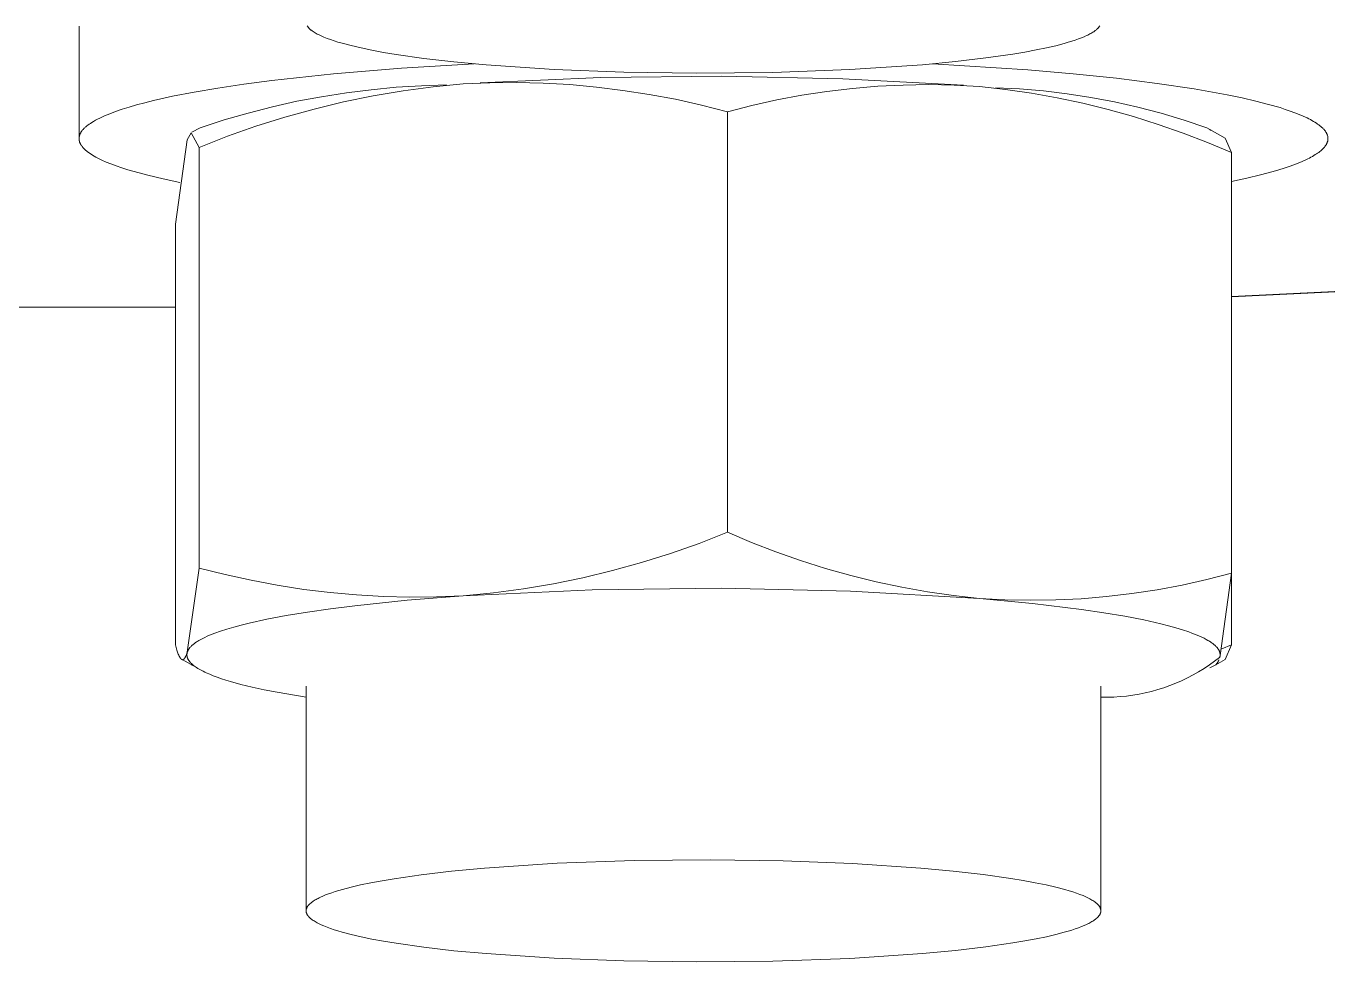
# Model space of a CAD drawing. Header units: millimetres. Extents: x -253 to 4295, y -442 to 2895.
# Drawn here: x 1567.67 to 1581.43, y 2431 to 2440.89 of the extents above; entities that cross this region are included whole.
import ezdxf

# ---------------------------------------------------------------- set-up
doc = ezdxf.new("R2010")
doc.units = ezdxf.units.MM
doc.layers.add('ZANO_R', color=7, linetype='Continuous', lineweight=0)

msp = doc.modelspace()

# ---------------------------------------------------------------- linework, layer by layer
at = {"layer": 'ZANO_R'}
for p, q in [((1568.233, 2439.718), (1568.233, 2440.892)), ((1570.647, 2440.89), (1570.645, 2440.893)), ((1570.65, 2440.886), (1570.647, 2440.89)), ((1570.652, 2440.883), (1570.65, 2440.886)), ((1570.654, 2440.88), (1570.652, 2440.883)), ((1570.657, 2440.876), (1570.654, 2440.88)), ((1570.66, 2440.873), (1570.657, 2440.876)), ((1570.663, 2440.87), (1570.66, 2440.873)), ((1570.666, 2440.867), (1570.663, 2440.87)), ((1570.669, 2440.863), (1570.666, 2440.867)), ((1570.673, 2440.86), (1570.669, 2440.863)), ((1570.676, 2440.857), (1570.673, 2440.86)), ((1570.68, 2440.853), (1570.676, 2440.857)), ((1570.684, 2440.85), (1570.68, 2440.853)), ((1570.688, 2440.847), (1570.684, 2440.85)), ((1570.693, 2440.844), (1570.688, 2440.847)), ((1570.697, 2440.84), (1570.693, 2440.844)), ((1570.707, 2440.834), (1570.697, 2440.84)), ((1570.717, 2440.827), (1570.707, 2440.834)), ((1570.727, 2440.82), (1570.717, 2440.827)), ((1570.739, 2440.814), (1570.727, 2440.82)), ((1570.751, 2440.807), (1570.739, 2440.814)), ((1570.764, 2440.801), (1570.751, 2440.807)), ((1570.777, 2440.794), (1570.764, 2440.801)), ((1570.791, 2440.787), (1570.777, 2440.794)), ((1578.894, 2440.797), (1578.882, 2440.791)), ((1578.906, 2440.803), (1578.894, 2440.797)), ((1578.917, 2440.808), (1578.906, 2440.803)), ((1578.928, 2440.814), (1578.917, 2440.808)), ((1578.938, 2440.82), (1578.928, 2440.814)), ((1578.948, 2440.826), (1578.938, 2440.82)), ((1578.957, 2440.832), (1578.948, 2440.826)), ((1578.965, 2440.838), (1578.957, 2440.832)), ((1578.973, 2440.844), (1578.965, 2440.838)), ((1578.981, 2440.85), (1578.973, 2440.844)), ((1578.985, 2440.853), (1578.981, 2440.85)), ((1578.988, 2440.856), (1578.985, 2440.853)), ((1578.992, 2440.859), (1578.988, 2440.856)), ((1578.995, 2440.862), (1578.992, 2440.859)), ((1578.998, 2440.865), (1578.995, 2440.862)), ((1579.001, 2440.868), (1578.998, 2440.865)), ((1579.004, 2440.871), (1579.001, 2440.868)), ((1579.007, 2440.874), (1579.004, 2440.871)), ((1579.009, 2440.877), (1579.007, 2440.874)), ((1579.012, 2440.88), (1579.009, 2440.877)), ((1579.014, 2440.883), (1579.012, 2440.88)), ((1579.016, 2440.886), (1579.014, 2440.883)), ((1579.018, 2440.89), (1579.016, 2440.886)), ((1579.02, 2440.893), (1579.018, 2440.89)), ((1570.821, 2440.774), (1570.791, 2440.787)), ((1570.854, 2440.761), (1570.821, 2440.774)), ((1570.89, 2440.748), (1570.854, 2440.761)), ((1570.928, 2440.735), (1570.89, 2440.748)), ((1570.969, 2440.722), (1570.928, 2440.735)), ((1571.013, 2440.71), (1570.969, 2440.722)), ((1571.108, 2440.685), (1571.013, 2440.71)), ((1571.213, 2440.66), (1571.108, 2440.685)), ((1571.328, 2440.636), (1571.213, 2440.66)), ((1578.458, 2440.661), (1578.349, 2440.639)), ((1578.557, 2440.684), (1578.458, 2440.661)), ((1578.646, 2440.708), (1578.557, 2440.684)), ((1578.687, 2440.72), (1578.646, 2440.708)), ((1578.726, 2440.731), (1578.687, 2440.72)), ((1578.762, 2440.743), (1578.726, 2440.731)), ((1578.795, 2440.755), (1578.762, 2440.743)), ((1578.827, 2440.767), (1578.795, 2440.755)), ((1578.855, 2440.779), (1578.827, 2440.767)), ((1578.882, 2440.791), (1578.855, 2440.779)), ((1571.452, 2440.613), (1571.328, 2440.636)), ((1571.586, 2440.591), (1571.452, 2440.613)), ((1571.877, 2440.55), (1571.586, 2440.591)), ((1572.195, 2440.514), (1571.877, 2440.55)), ((1577.816, 2440.554), (1577.497, 2440.516)), ((1578.101, 2440.595), (1577.816, 2440.554)), ((1578.23, 2440.616), (1578.101, 2440.595)), ((1578.349, 2440.639), (1578.23, 2440.616)), ((1570.269, 2440.316), (1570.921, 2440.387)), ((1570.921, 2440.387), (1571.64, 2440.446)), ((1571.64, 2440.446), (1572.409, 2440.493)), ((1572.536, 2440.482), (1572.195, 2440.514)), ((1573.256, 2440.433), (1572.536, 2440.482)), ((1573.991, 2440.405), (1573.256, 2440.433)), ((1574.754, 2440.394), (1573.991, 2440.405)), ((1575.565, 2440.402), (1574.754, 2440.394)), ((1576.38, 2440.432), (1575.565, 2440.402)), ((1577.147, 2440.483), (1576.38, 2440.432)), ((1577.497, 2440.516), (1577.147, 2440.483)), ((1577.257, 2440.493), (1578.26, 2440.428)), ((1578.26, 2440.428), (1578.741, 2440.387)), ((1578.741, 2440.387), (1579.198, 2440.34)), ((1569.699, 2440.236), (1569.973, 2440.277)), ((1569.973, 2440.277), (1570.269, 2440.316)), ((1571.586, 2440.244), (1571.322, 2440.219)), ((1571.851, 2440.261), (1571.586, 2440.244)), ((1571.658, 2440.207), (1571.975, 2440.249)), ((1572.116, 2440.269), (1571.851, 2440.261)), ((1571.975, 2440.249), (1572.294, 2440.281)), ((1572.294, 2440.281), (1572.575, 2440.292)), ((1573.748, 2440.348), (1572.471, 2440.293)), ((1572.575, 2440.292), (1572.857, 2440.295)), ((1572.857, 2440.295), (1573.139, 2440.288)), ((1573.139, 2440.288), (1573.42, 2440.272)), ((1573.42, 2440.272), (1573.701, 2440.247)), ((1573.701, 2440.247), (1573.981, 2440.212)), ((1575.027, 2440.361), (1573.748, 2440.348)), ((1576.304, 2440.334), (1575.027, 2440.361)), ((1577.581, 2440.266), (1576.304, 2440.334)), ((1576.406, 2440.233), (1576.674, 2440.255)), ((1576.674, 2440.255), (1576.943, 2440.268)), ((1576.943, 2440.268), (1577.212, 2440.272)), ((1577.212, 2440.272), (1577.481, 2440.267)), ((1577.481, 2440.267), (1577.749, 2440.253)), ((1577.749, 2440.253), (1578.024, 2440.222)), ((1579.198, 2440.34), (1579.626, 2440.286)), ((1579.626, 2440.286), (1580.017, 2440.228)), ((1569.019, 2440.104), (1569.222, 2440.15)), ((1569.222, 2440.15), (1569.448, 2440.194)), ((1569.448, 2440.194), (1569.699, 2440.236)), ((1570.796, 2440.145), (1570.536, 2440.096)), ((1571.058, 2440.186), (1570.796, 2440.145)), ((1571.028, 2440.089), (1571.342, 2440.153)), ((1571.322, 2440.219), (1571.058, 2440.186)), ((1571.342, 2440.153), (1571.658, 2440.207)), ((1573.981, 2440.212), (1574.259, 2440.169)), ((1574.259, 2440.169), (1574.536, 2440.117)), ((1574.536, 2440.117), (1574.812, 2440.056)), ((1575.345, 2440.053), (1575.608, 2440.112)), ((1575.608, 2440.112), (1575.872, 2440.161)), ((1575.872, 2440.161), (1576.138, 2440.201)), ((1576.138, 2440.201), (1576.406, 2440.233)), ((1578.172, 2440.227), (1577.919, 2440.239)), ((1578.024, 2440.222), (1578.298, 2440.182)), ((1578.425, 2440.206), (1578.172, 2440.227)), ((1578.298, 2440.182), (1578.571, 2440.133)), ((1578.677, 2440.176), (1578.425, 2440.206)), ((1578.571, 2440.133), (1578.841, 2440.076)), ((1578.928, 2440.138), (1578.677, 2440.176)), ((1579.177, 2440.091), (1578.928, 2440.138)), ((1580.017, 2440.228), (1580.368, 2440.165)), ((1580.368, 2440.165), (1580.526, 2440.132)), ((1580.526, 2440.132), (1580.672, 2440.098)), ((1568.557, 2439.965), (1568.619, 2439.989)), ((1568.619, 2439.989), (1568.687, 2440.012)), ((1568.687, 2440.012), (1568.761, 2440.035)), ((1568.761, 2440.035), (1568.841, 2440.058)), ((1568.841, 2440.058), (1568.927, 2440.081)), ((1568.927, 2440.081), (1569.019, 2440.104)), ((1570.02, 2439.972), (1569.765, 2439.899)), ((1570.277, 2440.038), (1570.02, 2439.972)), ((1570.536, 2440.096), (1570.277, 2440.038)), ((1570.409, 2439.928), (1570.717, 2440.014)), ((1570.717, 2440.014), (1571.028, 2440.089)), ((1574.812, 2440.056), (1575.085, 2439.986)), ((1575.085, 2439.986), (1575.345, 2440.053)), ((1575.085, 2439.986), (1575.085, 2435.539)), ((1578.841, 2440.076), (1579.11, 2440.01)), ((1579.11, 2440.01), (1579.376, 2439.935)), ((1579.424, 2440.035), (1579.177, 2440.091)), ((1579.67, 2439.971), (1579.424, 2440.035)), ((1579.913, 2439.898), (1579.67, 2439.971)), ((1580.672, 2440.098), (1580.806, 2440.064)), ((1580.806, 2440.064), (1580.927, 2440.029)), ((1580.927, 2440.029), (1580.982, 2440.011)), ((1580.982, 2440.011), (1581.035, 2439.993)), ((1581.035, 2439.993), (1581.084, 2439.975)), ((1581.084, 2439.975), (1581.13, 2439.957)), ((1568.303, 2439.826), (1568.309, 2439.831)), ((1568.309, 2439.831), (1568.315, 2439.835)), ((1568.315, 2439.835), (1568.327, 2439.845)), ((1568.327, 2439.845), (1568.339, 2439.854)), ((1568.339, 2439.854), (1568.353, 2439.863)), ((1568.353, 2439.863), (1568.367, 2439.872)), ((1568.367, 2439.872), (1568.386, 2439.884)), ((1568.386, 2439.884), (1568.406, 2439.896)), ((1568.406, 2439.896), (1568.428, 2439.907)), ((1568.428, 2439.907), (1568.451, 2439.919)), ((1568.451, 2439.919), (1568.475, 2439.93)), ((1568.475, 2439.93), (1568.501, 2439.942)), ((1568.501, 2439.942), (1568.529, 2439.954)), ((1568.529, 2439.954), (1568.557, 2439.965)), ((1569.765, 2439.899), (1569.513, 2439.817)), ((1569.801, 2439.726), (1570.103, 2439.832)), ((1570.103, 2439.832), (1570.409, 2439.928)), ((1579.376, 2439.935), (1579.64, 2439.852)), ((1579.64, 2439.852), (1579.901, 2439.76)), ((1580.153, 2439.817), (1579.913, 2439.898)), ((1581.13, 2439.957), (1581.172, 2439.939)), ((1581.172, 2439.939), (1581.212, 2439.92)), ((1581.212, 2439.92), (1581.23, 2439.911)), ((1581.23, 2439.911), (1581.248, 2439.902)), ((1581.248, 2439.902), (1581.264, 2439.893)), ((1581.264, 2439.893), (1581.28, 2439.884)), ((1581.28, 2439.884), (1581.295, 2439.875)), ((1581.295, 2439.875), (1581.31, 2439.865)), ((1581.31, 2439.865), (1581.323, 2439.856)), ((1581.323, 2439.856), (1581.336, 2439.847)), ((1581.336, 2439.847), (1581.348, 2439.838)), ((1581.348, 2439.838), (1581.354, 2439.833)), ((1581.354, 2439.833), (1581.359, 2439.829)), ((1568.233, 2439.712), (1568.234, 2439.714)), ((1568.233, 2439.709), (1568.233, 2439.712)), ((1568.233, 2439.707), (1568.233, 2439.709)), ((1568.233, 2439.704), (1568.233, 2439.707)), ((1568.233, 2439.702), (1568.233, 2439.704)), ((1568.233, 2439.699), (1568.233, 2439.702)), ((1568.233, 2439.697), (1568.233, 2439.699)), ((1568.233, 2439.694), (1568.233, 2439.697)), ((1568.233, 2439.692), (1568.233, 2439.694)), ((1568.234, 2439.719), (1568.235, 2439.722)), ((1568.234, 2439.717), (1568.234, 2439.719)), ((1568.234, 2439.714), (1568.234, 2439.717)), ((1568.235, 2439.724), (1568.236, 2439.727)), ((1568.235, 2439.722), (1568.235, 2439.724)), ((1568.236, 2439.729), (1568.237, 2439.732)), ((1568.236, 2439.727), (1568.236, 2439.729)), ((1568.237, 2439.732), (1568.238, 2439.734)), ((1568.238, 2439.737), (1568.239, 2439.739)), ((1568.238, 2439.734), (1568.238, 2439.737)), ((1568.239, 2439.739), (1568.24, 2439.742)), ((1568.24, 2439.742), (1568.241, 2439.744)), ((1568.241, 2439.744), (1568.242, 2439.747)), ((1568.242, 2439.747), (1568.243, 2439.749)), ((1568.243, 2439.749), (1568.244, 2439.752)), ((1568.244, 2439.752), (1568.245, 2439.754)), ((1568.245, 2439.754), (1568.246, 2439.756)), ((1568.246, 2439.756), (1568.248, 2439.759)), ((1568.248, 2439.759), (1568.25, 2439.764)), ((1568.25, 2439.764), (1568.253, 2439.769)), ((1568.253, 2439.769), (1568.256, 2439.773)), ((1568.256, 2439.773), (1568.259, 2439.778)), ((1568.259, 2439.778), (1568.263, 2439.783)), ((1568.263, 2439.783), (1568.267, 2439.788)), ((1568.267, 2439.788), (1568.271, 2439.793)), ((1568.271, 2439.793), (1568.275, 2439.798)), ((1568.275, 2439.798), (1568.279, 2439.802)), ((1568.279, 2439.802), (1568.283, 2439.807)), ((1568.283, 2439.807), (1568.288, 2439.812)), ((1568.288, 2439.812), (1568.293, 2439.817)), ((1568.293, 2439.817), (1568.298, 2439.821)), ((1568.298, 2439.821), (1568.303, 2439.826)), ((1569.377, 2439.687), (1569.417, 2439.763)), ((1569.418, 2439.764), (1569.503, 2439.609)), ((1569.425, 2439.768), (1569.513, 2439.817)), ((1569.503, 2439.609), (1569.801, 2439.726)), ((1579.901, 2439.76), (1580.16, 2439.661)), ((1580.153, 2439.817), (1580.348, 2439.708)), ((1580.2, 2439.788), (1580.185, 2439.798)), ((1580.414, 2439.553), (1580.348, 2439.708)), ((1581.359, 2439.829), (1581.364, 2439.824)), ((1581.364, 2439.824), (1581.369, 2439.82)), ((1581.369, 2439.82), (1581.374, 2439.815)), ((1581.374, 2439.815), (1581.379, 2439.811)), ((1581.379, 2439.811), (1581.383, 2439.806)), ((1581.383, 2439.806), (1581.388, 2439.801)), ((1581.388, 2439.801), (1581.392, 2439.797)), ((1581.392, 2439.797), (1581.395, 2439.792)), ((1581.395, 2439.792), (1581.399, 2439.788)), ((1581.399, 2439.788), (1581.403, 2439.783)), ((1581.403, 2439.783), (1581.406, 2439.779)), ((1581.406, 2439.779), (1581.409, 2439.774)), ((1581.409, 2439.774), (1581.412, 2439.77)), ((1581.412, 2439.77), (1581.415, 2439.765)), ((1581.415, 2439.765), (1581.417, 2439.761)), ((1581.417, 2439.761), (1581.419, 2439.756)), ((1581.419, 2439.756), (1581.422, 2439.752)), ((1581.422, 2439.752), (1581.424, 2439.747)), ((1581.424, 2439.747), (1581.425, 2439.743)), ((1581.425, 2439.743), (1581.427, 2439.738)), ((1581.427, 2439.738), (1581.428, 2439.734)), ((1581.428, 2439.734), (1581.43, 2439.729)), ((1581.43, 2439.729), (1581.431, 2439.725)), ((1581.431, 2439.725), (1581.431, 2439.72)), ((1581.431, 2439.72), (1581.432, 2439.716)), ((1581.432, 2439.716), (1581.432, 2439.711)), ((1581.432, 2439.711), (1581.433, 2439.707)), ((1581.433, 2439.693), (1581.432, 2439.689)), ((1581.433, 2439.707), (1581.433, 2439.702)), ((1581.433, 2439.702), (1581.433, 2439.698)), ((1581.433, 2439.698), (1581.433, 2439.693)), ((1568.234, 2439.689), (1568.233, 2439.692)), ((1568.234, 2439.687), (1568.234, 2439.689)), ((1568.234, 2439.684), (1568.234, 2439.687)), ((1568.235, 2439.682), (1568.234, 2439.684)), ((1568.235, 2439.679), (1568.235, 2439.682)), ((1568.236, 2439.677), (1568.235, 2439.679)), ((1568.236, 2439.674), (1568.236, 2439.677)), ((1568.237, 2439.672), (1568.236, 2439.674)), ((1568.238, 2439.669), (1568.237, 2439.672)), ((1568.239, 2439.667), (1568.238, 2439.669)), ((1568.239, 2439.664), (1568.239, 2439.667)), ((1568.24, 2439.662), (1568.239, 2439.664)), ((1568.241, 2439.659), (1568.24, 2439.662)), ((1568.242, 2439.657), (1568.241, 2439.659)), ((1568.243, 2439.654), (1568.242, 2439.657)), ((1568.244, 2439.652), (1568.243, 2439.654)), ((1568.246, 2439.649), (1568.244, 2439.652)), ((1568.247, 2439.646), (1568.246, 2439.649)), ((1568.248, 2439.644), (1568.247, 2439.646)), ((1568.25, 2439.641), (1568.248, 2439.644)), ((1568.251, 2439.639), (1568.25, 2439.641)), ((1568.254, 2439.634), (1568.251, 2439.639)), ((1568.257, 2439.629), (1568.254, 2439.634)), ((1568.261, 2439.624), (1568.257, 2439.629)), ((1568.265, 2439.618), (1568.261, 2439.624)), ((1568.269, 2439.613), (1568.265, 2439.618)), ((1568.273, 2439.608), (1568.269, 2439.613)), ((1568.278, 2439.603), (1568.273, 2439.608)), ((1568.283, 2439.598), (1568.278, 2439.603)), ((1568.288, 2439.593), (1568.283, 2439.598)), ((1568.293, 2439.588), (1568.288, 2439.593)), ((1568.298, 2439.583), (1568.293, 2439.588)), ((1568.304, 2439.577), (1568.298, 2439.583)), ((1568.31, 2439.572), (1568.304, 2439.577)), ((1568.317, 2439.567), (1568.31, 2439.572)), ((1568.323, 2439.562), (1568.317, 2439.567)), ((1568.33, 2439.557), (1568.323, 2439.562)), ((1568.344, 2439.547), (1568.33, 2439.557)), ((1569.251, 2438.797), (1569.377, 2439.687)), ((1569.503, 2435.161), (1569.503, 2439.609)), ((1580.16, 2439.661), (1580.414, 2439.553)), ((1581.335, 2439.556), (1581.324, 2439.548)), ((1581.346, 2439.564), (1581.335, 2439.556)), ((1581.356, 2439.573), (1581.346, 2439.564)), ((1581.366, 2439.581), (1581.356, 2439.573)), ((1581.37, 2439.585), (1581.366, 2439.581)), ((1581.375, 2439.59), (1581.37, 2439.585)), ((1581.379, 2439.594), (1581.375, 2439.59)), ((1581.383, 2439.598), (1581.379, 2439.594)), ((1581.387, 2439.602), (1581.383, 2439.598)), ((1581.391, 2439.606), (1581.387, 2439.602)), ((1581.395, 2439.611), (1581.391, 2439.606)), ((1581.398, 2439.615), (1581.395, 2439.611)), ((1581.402, 2439.619), (1581.398, 2439.615)), ((1581.405, 2439.624), (1581.402, 2439.619)), ((1581.408, 2439.628), (1581.405, 2439.624)), ((1581.411, 2439.632), (1581.408, 2439.628)), ((1581.413, 2439.636), (1581.411, 2439.632)), ((1581.416, 2439.641), (1581.413, 2439.636)), ((1581.418, 2439.645), (1581.416, 2439.641)), ((1581.42, 2439.65), (1581.418, 2439.645)), ((1581.422, 2439.654), (1581.42, 2439.65)), ((1581.424, 2439.658), (1581.422, 2439.654)), ((1581.426, 2439.663), (1581.424, 2439.658)), ((1581.427, 2439.667), (1581.426, 2439.663)), ((1581.429, 2439.671), (1581.427, 2439.667)), ((1581.43, 2439.676), (1581.429, 2439.671)), ((1581.431, 2439.68), (1581.43, 2439.676)), ((1581.432, 2439.689), (1581.431, 2439.685)), ((1581.431, 2439.685), (1581.431, 2439.68)), ((1568.36, 2439.536), (1568.344, 2439.547)), ((1568.376, 2439.526), (1568.36, 2439.536)), ((1568.394, 2439.516), (1568.376, 2439.526)), ((1568.412, 2439.505), (1568.394, 2439.516)), ((1568.432, 2439.495), (1568.412, 2439.505)), ((1568.452, 2439.485), (1568.432, 2439.495)), ((1568.474, 2439.475), (1568.452, 2439.485)), ((1568.52, 2439.454), (1568.474, 2439.475)), ((1568.57, 2439.434), (1568.52, 2439.454)), ((1568.625, 2439.413), (1568.57, 2439.434)), ((1580.414, 2435.105), (1580.414, 2439.553)), ((1581.072, 2439.425), (1581.022, 2439.407)), ((1581.118, 2439.443), (1581.072, 2439.425)), ((1581.161, 2439.46), (1581.118, 2439.443)), ((1581.2, 2439.478), (1581.161, 2439.46)), ((1581.219, 2439.487), (1581.2, 2439.478)), ((1581.236, 2439.496), (1581.219, 2439.487)), ((1581.253, 2439.505), (1581.236, 2439.496)), ((1581.269, 2439.514), (1581.253, 2439.505)), ((1581.284, 2439.523), (1581.269, 2439.514)), ((1581.299, 2439.532), (1581.284, 2439.523)), ((1581.312, 2439.54), (1581.299, 2439.532)), ((1581.324, 2439.548), (1581.312, 2439.54)), ((1568.684, 2439.393), (1568.625, 2439.413)), ((1568.747, 2439.373), (1568.684, 2439.393)), ((1568.814, 2439.353), (1568.747, 2439.373)), ((1568.96, 2439.314), (1568.814, 2439.353)), ((1569.122, 2439.276), (1568.96, 2439.314)), ((1580.575, 2439.283), (1580.414, 2439.248)), ((1580.72, 2439.318), (1580.575, 2439.283)), ((1580.852, 2439.353), (1580.72, 2439.318)), ((1580.912, 2439.371), (1580.852, 2439.353)), ((1580.969, 2439.389), (1580.912, 2439.371)), ((1581.022, 2439.407), (1580.969, 2439.389)), ((1569.299, 2439.239), (1569.122, 2439.276)), ((1569.251, 2434.35), (1569.251, 2438.797)), ((1582.551, 2438.132), (1580.414, 2438.03)), ((1581.575, 2438.087), (1580.414, 2438.033)), ((1569.251, 2437.921), (1554.833, 2437.921)), ((1569.251, 2437.918), (1554.917, 2437.918)), ((1575.085, 2435.539), (1574.786, 2435.422)), ((1575.085, 2435.539), (1575.339, 2435.431)), ((1575.339, 2435.431), (1575.597, 2435.331)), ((1574.484, 2435.316), (1574.179, 2435.22)), ((1574.786, 2435.422), (1574.484, 2435.316)), ((1575.597, 2435.331), (1575.859, 2435.24)), ((1569.503, 2435.161), (1569.377, 2434.272)), ((1569.776, 2435.092), (1569.503, 2435.161)), ((1574.179, 2435.22), (1573.87, 2435.134)), ((1575.859, 2435.24), (1576.123, 2435.157)), ((1576.123, 2435.157), (1576.389, 2435.082)), ((1570.051, 2435.031), (1569.776, 2435.092)), ((1570.328, 2434.979), (1570.051, 2435.031)), ((1573.559, 2435.059), (1573.246, 2434.995)), ((1573.87, 2435.134), (1573.559, 2435.059)), ((1576.389, 2435.082), (1576.658, 2435.016)), ((1576.658, 2435.016), (1576.928, 2434.959)), ((1579.891, 2434.98), (1580.154, 2435.038)), ((1580.154, 2435.038), (1580.414, 2435.105)), ((1580.295, 2434.237), (1580.414, 2435.105)), ((1580.414, 2434.349), (1580.414, 2435.105)), ((1570.607, 2434.935), (1570.328, 2434.979)), ((1570.887, 2434.901), (1570.607, 2434.935)), ((1571.167, 2434.876), (1570.887, 2434.901)), ((1573.657, 2434.93), (1572.294, 2434.867)), ((1572.612, 2434.898), (1572.294, 2434.867)), ((1572.93, 2434.941), (1572.612, 2434.898)), ((1573.246, 2434.995), (1572.93, 2434.941)), ((1575.022, 2434.947), (1573.657, 2434.93)), ((1576.387, 2434.916), (1575.022, 2434.947)), ((1577.749, 2434.839), (1576.387, 2434.916)), ((1576.928, 2434.959), (1577.201, 2434.91)), ((1577.201, 2434.91), (1577.475, 2434.87)), ((1579.093, 2434.859), (1579.36, 2434.89)), ((1579.36, 2434.89), (1579.627, 2434.931)), ((1579.627, 2434.931), (1579.891, 2434.98)), ((1571.148, 2434.763), (1570.89, 2434.731)), ((1571.702, 2434.82), (1571.148, 2434.763)), ((1571.449, 2434.86), (1571.167, 2434.876)), ((1571.73, 2434.853), (1571.449, 2434.86)), ((1572.294, 2434.867), (1571.702, 2434.82)), ((1572.012, 2434.855), (1571.73, 2434.853)), ((1572.294, 2434.867), (1572.012, 2434.855)), ((1577.475, 2434.87), (1577.749, 2434.839)), ((1577.749, 2434.839), (1578.018, 2434.825)), ((1578.31, 2434.786), (1577.749, 2434.839)), ((1578.018, 2434.825), (1578.287, 2434.82)), ((1578.287, 2434.82), (1578.556, 2434.824)), ((1578.828, 2434.723), (1578.31, 2434.786)), ((1578.556, 2434.824), (1578.825, 2434.837)), ((1578.825, 2434.837), (1579.093, 2434.859)), ((1570.217, 2434.62), (1570.032, 2434.579)), ((1570.423, 2434.659), (1570.217, 2434.62)), ((1570.647, 2434.696), (1570.423, 2434.659)), ((1570.89, 2434.731), (1570.647, 2434.696)), ((1579.065, 2434.688), (1578.828, 2434.723)), ((1579.285, 2434.651), (1579.065, 2434.688)), ((1579.486, 2434.612), (1579.285, 2434.651)), ((1579.667, 2434.571), (1579.486, 2434.612)), ((1569.668, 2434.472), (1569.639, 2434.461)), ((1569.729, 2434.494), (1569.668, 2434.472)), ((1569.796, 2434.516), (1569.729, 2434.494)), ((1569.869, 2434.537), (1569.796, 2434.516)), ((1569.948, 2434.558), (1569.869, 2434.537)), ((1570.032, 2434.579), (1569.948, 2434.558)), ((1579.749, 2434.55), (1579.667, 2434.571)), ((1579.826, 2434.529), (1579.749, 2434.55)), ((1579.897, 2434.507), (1579.826, 2434.529)), ((1579.962, 2434.485), (1579.897, 2434.507)), ((1579.993, 2434.474), (1579.962, 2434.485)), ((1580.022, 2434.463), (1579.993, 2434.474)), ((1569.259, 2434.321), (1569.251, 2434.35)), ((1569.411, 2434.327), (1569.406, 2434.322)), ((1569.417, 2434.333), (1569.411, 2434.327)), ((1569.422, 2434.339), (1569.417, 2434.333)), ((1569.428, 2434.344), (1569.422, 2434.339)), ((1569.435, 2434.35), (1569.428, 2434.344)), ((1569.442, 2434.355), (1569.435, 2434.35)), ((1569.449, 2434.361), (1569.442, 2434.355)), ((1569.456, 2434.367), (1569.449, 2434.361)), ((1569.464, 2434.372), (1569.456, 2434.367)), ((1569.472, 2434.378), (1569.464, 2434.372)), ((1569.481, 2434.383), (1569.472, 2434.378)), ((1569.49, 2434.389), (1569.481, 2434.383)), ((1569.499, 2434.394), (1569.49, 2434.389)), ((1569.519, 2434.406), (1569.499, 2434.394)), ((1569.54, 2434.417), (1569.519, 2434.406)), ((1569.563, 2434.428), (1569.54, 2434.417)), ((1569.587, 2434.439), (1569.563, 2434.428)), ((1569.612, 2434.45), (1569.587, 2434.439)), ((1569.639, 2434.461), (1569.612, 2434.45)), ((1580.049, 2434.452), (1580.022, 2434.463)), ((1580.075, 2434.441), (1580.049, 2434.452)), ((1580.1, 2434.43), (1580.075, 2434.441)), ((1580.123, 2434.418), (1580.1, 2434.43)), ((1580.144, 2434.407), (1580.123, 2434.418)), ((1580.164, 2434.396), (1580.144, 2434.407)), ((1580.174, 2434.39), (1580.164, 2434.396)), ((1580.183, 2434.384), (1580.174, 2434.39)), ((1580.192, 2434.379), (1580.183, 2434.384)), ((1580.2, 2434.373), (1580.192, 2434.379)), ((1580.208, 2434.367), (1580.2, 2434.373)), ((1580.216, 2434.362), (1580.208, 2434.367)), ((1580.223, 2434.356), (1580.216, 2434.362)), ((1580.23, 2434.35), (1580.223, 2434.356)), ((1580.237, 2434.345), (1580.23, 2434.35)), ((1580.243, 2434.339), (1580.237, 2434.345)), ((1580.249, 2434.333), (1580.243, 2434.339)), ((1580.254, 2434.328), (1580.249, 2434.333)), ((1580.257, 2434.325), (1580.254, 2434.328)), ((1580.311, 2434.307), (1580.414, 2434.349)), ((1580.348, 2434.194), (1580.414, 2434.349)), ((1569.267, 2434.294), (1569.259, 2434.321)), ((1569.271, 2434.282), (1569.267, 2434.294)), ((1569.275, 2434.271), (1569.271, 2434.282)), ((1569.278, 2434.26), (1569.275, 2434.271)), ((1569.282, 2434.25), (1569.278, 2434.26)), ((1569.286, 2434.24), (1569.282, 2434.25)), ((1569.29, 2434.232), (1569.286, 2434.24)), ((1569.292, 2434.228), (1569.29, 2434.232)), ((1569.294, 2434.224), (1569.292, 2434.228)), ((1569.296, 2434.22), (1569.294, 2434.224)), ((1569.298, 2434.217), (1569.296, 2434.22)), ((1569.3, 2434.214), (1569.298, 2434.217)), ((1569.302, 2434.211), (1569.3, 2434.214)), ((1569.303, 2434.209), (1569.302, 2434.211)), ((1569.304, 2434.208), (1569.303, 2434.209)), ((1569.305, 2434.207), (1569.304, 2434.208)), ((1569.306, 2434.206), (1569.305, 2434.207)), ((1569.307, 2434.204), (1569.306, 2434.206)), ((1569.308, 2434.203), (1569.307, 2434.204)), ((1569.309, 2434.202), (1569.308, 2434.203)), ((1569.31, 2434.201), (1569.309, 2434.202)), ((1569.311, 2434.2), (1569.31, 2434.201)), ((1569.312, 2434.199), (1569.311, 2434.2)), ((1569.313, 2434.198), (1569.312, 2434.199)), ((1569.314, 2434.198), (1569.313, 2434.198)), ((1569.314, 2434.197), (1569.314, 2434.198)), ((1569.315, 2434.197), (1569.314, 2434.197)), ((1569.315, 2434.196), (1569.315, 2434.197)), ((1569.316, 2434.196), (1569.315, 2434.196)), ((1569.317, 2434.195), (1569.316, 2434.196)), ((1569.316, 2434.196), (1569.316, 2434.196)), ((1569.318, 2434.195), (1569.317, 2434.195)), ((1569.317, 2434.195), (1569.317, 2434.195)), ((1569.317, 2434.195), (1569.317, 2434.195)), ((1569.318, 2434.194), (1569.318, 2434.195)), ((1569.319, 2434.194), (1569.318, 2434.194)), ((1569.32, 2434.194), (1569.319, 2434.194)), ((1569.319, 2434.194), (1569.319, 2434.194)), ((1569.32, 2434.193), (1569.32, 2434.194)), ((1569.321, 2434.193), (1569.32, 2434.193)), ((1569.322, 2434.193), (1569.321, 2434.193)), ((1569.321, 2434.193), (1569.321, 2434.193)), ((1569.481, 2434.104), (1569.321, 2434.193)), ((1569.323, 2434.193), (1569.322, 2434.193)), ((1569.322, 2434.193), (1569.322, 2434.193)), ((1569.324, 2434.192), (1569.323, 2434.193)), ((1569.323, 2434.193), (1569.323, 2434.193)), ((1569.325, 2434.192), (1569.324, 2434.192)), ((1569.324, 2434.192), (1569.324, 2434.192)), ((1569.326, 2434.192), (1569.325, 2434.192)), ((1569.325, 2434.192), (1569.325, 2434.192)), ((1569.327, 2434.192), (1569.326, 2434.192)), ((1569.326, 2434.192), (1569.326, 2434.192)), ((1569.328, 2434.192), (1569.327, 2434.192)), ((1569.327, 2434.192), (1569.327, 2434.192)), ((1569.329, 2434.192), (1569.328, 2434.192)), ((1569.328, 2434.192), (1569.328, 2434.192)), ((1569.33, 2434.192), (1569.329, 2434.192)), ((1569.329, 2434.192), (1569.329, 2434.192)), ((1569.331, 2434.193), (1569.33, 2434.193)), ((1569.33, 2434.193), (1569.33, 2434.192)), ((1569.332, 2434.193), (1569.331, 2434.193)), ((1569.331, 2434.193), (1569.331, 2434.193)), ((1569.333, 2434.193), (1569.332, 2434.193)), ((1569.332, 2434.193), (1569.332, 2434.193)), ((1569.334, 2434.194), (1569.333, 2434.193)), ((1569.333, 2434.193), (1569.333, 2434.193)), ((1569.335, 2434.194), (1569.334, 2434.194)), ((1569.334, 2434.194), (1569.334, 2434.194)), ((1569.336, 2434.195), (1569.335, 2434.194)), ((1569.335, 2434.194), (1569.335, 2434.194)), ((1569.337, 2434.195), (1569.336, 2434.195)), ((1569.336, 2434.195), (1569.336, 2434.195)), ((1569.338, 2434.196), (1569.337, 2434.195)), ((1569.337, 2434.195), (1569.337, 2434.195)), ((1569.339, 2434.196), (1569.338, 2434.196)), ((1569.338, 2434.196), (1569.338, 2434.196)), ((1569.34, 2434.197), (1569.339, 2434.197)), ((1569.339, 2434.197), (1569.339, 2434.196)), ((1569.341, 2434.198), (1569.34, 2434.198)), ((1569.34, 2434.198), (1569.34, 2434.197)), ((1569.342, 2434.199), (1569.341, 2434.198)), ((1569.341, 2434.198), (1569.341, 2434.198)), ((1569.343, 2434.2), (1569.342, 2434.199)), ((1569.344, 2434.201), (1569.343, 2434.2)), ((1569.345, 2434.203), (1569.344, 2434.201)), ((1569.346, 2434.204), (1569.345, 2434.203)), ((1569.347, 2434.205), (1569.346, 2434.204)), ((1569.348, 2434.206), (1569.347, 2434.205)), ((1569.349, 2434.208), (1569.348, 2434.206)), ((1569.35, 2434.209), (1569.349, 2434.208)), ((1569.351, 2434.21), (1569.35, 2434.209)), ((1569.352, 2434.212), (1569.351, 2434.21)), ((1569.353, 2434.214), (1569.352, 2434.212)), ((1569.355, 2434.217), (1569.353, 2434.214)), ((1569.357, 2434.221), (1569.355, 2434.217)), ((1569.359, 2434.225), (1569.357, 2434.221)), ((1569.361, 2434.229), (1569.359, 2434.225)), ((1569.363, 2434.233), (1569.361, 2434.229)), ((1569.365, 2434.238), (1569.363, 2434.233)), ((1569.369, 2434.248), (1569.365, 2434.238)), ((1569.373, 2434.26), (1569.369, 2434.248)), ((1569.377, 2434.272), (1569.373, 2434.26)), ((1569.374, 2434.257), (1569.373, 2434.255)), ((1569.373, 2434.255), (1569.373, 2434.253)), ((1569.373, 2434.253), (1569.373, 2434.251)), ((1569.373, 2434.251), (1569.373, 2434.249)), ((1569.373, 2434.249), (1569.373, 2434.247)), ((1569.373, 2434.247), (1569.373, 2434.245)), ((1569.373, 2434.245), (1569.373, 2434.243)), ((1569.373, 2434.243), (1569.373, 2434.241)), ((1569.373, 2434.241), (1569.373, 2434.239)), ((1569.373, 2434.239), (1569.373, 2434.238)), ((1569.373, 2434.238), (1569.373, 2434.236)), ((1569.373, 2434.236), (1569.373, 2434.234)), ((1569.373, 2434.234), (1569.374, 2434.232)), ((1569.375, 2434.263), (1569.374, 2434.261)), ((1569.374, 2434.261), (1569.374, 2434.259)), ((1569.374, 2434.259), (1569.374, 2434.257)), ((1569.374, 2434.232), (1569.374, 2434.23)), ((1569.374, 2434.23), (1569.374, 2434.228)), ((1569.374, 2434.228), (1569.375, 2434.226)), ((1569.376, 2434.266), (1569.375, 2434.265)), ((1569.375, 2434.265), (1569.375, 2434.263)), ((1569.375, 2434.226), (1569.375, 2434.224)), ((1569.375, 2434.224), (1569.376, 2434.222)), ((1569.377, 2434.27), (1569.376, 2434.268)), ((1569.376, 2434.268), (1569.376, 2434.266)), ((1569.376, 2434.222), (1569.376, 2434.22)), ((1569.376, 2434.22), (1569.377, 2434.218)), ((1569.378, 2434.275), (1569.377, 2434.272)), ((1569.377, 2434.272), (1569.377, 2434.27)), ((1569.377, 2434.218), (1569.377, 2434.216)), ((1569.377, 2434.216), (1569.378, 2434.214)), ((1569.379, 2434.278), (1569.378, 2434.275)), ((1569.378, 2434.214), (1569.378, 2434.212)), ((1569.378, 2434.212), (1569.379, 2434.21)), ((1569.38, 2434.28), (1569.379, 2434.278)), ((1569.379, 2434.21), (1569.38, 2434.208)), ((1569.381, 2434.283), (1569.38, 2434.28)), ((1569.38, 2434.208), (1569.381, 2434.206)), ((1569.383, 2434.286), (1569.381, 2434.283)), ((1569.381, 2434.206), (1569.382, 2434.204)), ((1569.382, 2434.204), (1569.382, 2434.203)), ((1569.382, 2434.203), (1569.383, 2434.201)), ((1569.384, 2434.289), (1569.383, 2434.286)), ((1569.383, 2434.201), (1569.384, 2434.199)), ((1569.385, 2434.291), (1569.384, 2434.289)), ((1569.384, 2434.199), (1569.386, 2434.195)), ((1569.387, 2434.294), (1569.385, 2434.291)), ((1569.386, 2434.195), (1569.389, 2434.191)), ((1569.388, 2434.297), (1569.387, 2434.294)), ((1569.39, 2434.3), (1569.388, 2434.297)), ((1569.389, 2434.191), (1569.391, 2434.187)), ((1569.392, 2434.303), (1569.39, 2434.3)), ((1569.394, 2434.305), (1569.392, 2434.303)), ((1569.395, 2434.308), (1569.394, 2434.305)), ((1569.397, 2434.311), (1569.395, 2434.308)), ((1569.4, 2434.314), (1569.397, 2434.311)), ((1569.402, 2434.316), (1569.4, 2434.314)), ((1569.404, 2434.319), (1569.402, 2434.316)), ((1569.406, 2434.322), (1569.404, 2434.319)), ((1580.235, 2434.175), (1580.288, 2434.216)), ((1580.348, 2434.194), (1580.249, 2434.139)), ((1580.259, 2434.322), (1580.257, 2434.325)), ((1580.262, 2434.319), (1580.259, 2434.322)), ((1580.264, 2434.317), (1580.262, 2434.319)), ((1580.266, 2434.314), (1580.264, 2434.317)), ((1580.268, 2434.311), (1580.266, 2434.314)), ((1580.27, 2434.308), (1580.268, 2434.311)), ((1580.272, 2434.305), (1580.27, 2434.308)), ((1580.274, 2434.302), (1580.272, 2434.305)), ((1580.276, 2434.3), (1580.274, 2434.302)), ((1580.278, 2434.297), (1580.276, 2434.3)), ((1580.279, 2434.294), (1580.278, 2434.297)), ((1580.278, 2434.185), (1580.279, 2434.189)), ((1580.281, 2434.291), (1580.279, 2434.294)), ((1580.279, 2434.189), (1580.28, 2434.192)), ((1580.282, 2434.288), (1580.281, 2434.291)), ((1580.283, 2434.286), (1580.282, 2434.288)), ((1580.285, 2434.283), (1580.283, 2434.286)), ((1580.286, 2434.28), (1580.285, 2434.283)), ((1580.287, 2434.277), (1580.286, 2434.28)), ((1580.288, 2434.274), (1580.287, 2434.277)), ((1580.289, 2434.272), (1580.288, 2434.274)), ((1580.288, 2434.216), (1580.289, 2434.219)), ((1580.29, 2434.269), (1580.289, 2434.272)), ((1580.289, 2434.219), (1580.29, 2434.222)), ((1580.29, 2434.266), (1580.29, 2434.269)), ((1580.291, 2434.263), (1580.29, 2434.266)), ((1580.29, 2434.222), (1580.291, 2434.224)), ((1580.291, 2434.26), (1580.291, 2434.263)), ((1580.292, 2434.258), (1580.291, 2434.26)), ((1580.291, 2434.227), (1580.292, 2434.23)), ((1580.291, 2434.224), (1580.291, 2434.227)), ((1580.292, 2434.255), (1580.292, 2434.258)), ((1580.293, 2434.252), (1580.292, 2434.255)), ((1580.292, 2434.235), (1580.293, 2434.238)), ((1580.292, 2434.233), (1580.292, 2434.235)), ((1580.292, 2434.23), (1580.292, 2434.233)), ((1580.293, 2434.249), (1580.293, 2434.252)), ((1580.293, 2434.246), (1580.293, 2434.249)), ((1580.293, 2434.244), (1580.293, 2434.246)), ((1580.293, 2434.241), (1580.293, 2434.244)), ((1580.293, 2434.238), (1580.293, 2434.241)), ((1569.391, 2434.187), (1569.394, 2434.183)), ((1569.394, 2434.183), (1569.396, 2434.179)), ((1569.396, 2434.179), (1569.399, 2434.175)), ((1569.399, 2434.175), (1569.402, 2434.171)), ((1569.402, 2434.171), (1569.406, 2434.167)), ((1569.406, 2434.167), (1569.409, 2434.163)), ((1569.409, 2434.163), (1569.413, 2434.159)), ((1569.413, 2434.159), (1569.416, 2434.155)), ((1569.416, 2434.155), (1569.42, 2434.151)), ((1569.42, 2434.151), (1569.425, 2434.148)), ((1569.425, 2434.148), (1569.429, 2434.144)), ((1569.426, 2434.135), (1569.425, 2434.136)), ((1569.427, 2434.135), (1569.426, 2434.135)), ((1569.426, 2434.135), (1569.426, 2434.135)), ((1569.428, 2434.135), (1569.427, 2434.135)), ((1569.427, 2434.135), (1569.427, 2434.135)), ((1569.429, 2434.135), (1569.428, 2434.135)), ((1569.429, 2434.144), (1569.433, 2434.14)), ((1569.43, 2434.135), (1569.429, 2434.135)), ((1569.429, 2434.135), (1569.429, 2434.135)), ((1569.431, 2434.136), (1569.43, 2434.136)), ((1569.43, 2434.136), (1569.43, 2434.135)), ((1569.432, 2434.136), (1569.431, 2434.136)), ((1569.433, 2434.136), (1569.432, 2434.136)), ((1569.432, 2434.136), (1569.432, 2434.136)), ((1569.433, 2434.14), (1569.438, 2434.136)), ((1569.434, 2434.136), (1569.433, 2434.136)), ((1569.433, 2434.136), (1569.433, 2434.136)), ((1569.435, 2434.137), (1569.434, 2434.137)), ((1569.434, 2434.137), (1569.434, 2434.136)), ((1569.436, 2434.137), (1569.435, 2434.137)), ((1569.435, 2434.137), (1569.435, 2434.137)), ((1569.438, 2434.136), (1569.443, 2434.132)), ((1569.443, 2434.132), (1569.453, 2434.124)), ((1569.453, 2434.124), (1569.464, 2434.116)), ((1569.464, 2434.116), (1569.476, 2434.108)), ((1569.476, 2434.108), (1569.488, 2434.1)), ((1569.488, 2434.1), (1569.501, 2434.092)), ((1569.501, 2434.092), (1569.515, 2434.084)), ((1569.515, 2434.084), (1569.53, 2434.077)), ((1569.53, 2434.077), (1569.545, 2434.069)), ((1569.545, 2434.069), (1569.561, 2434.061)), ((1569.561, 2434.061), (1569.578, 2434.053)), ((1569.578, 2434.053), (1569.614, 2434.038)), ((1580.007, 2434.03), (1580.066, 2434.063)), ((1580.066, 2434.063), (1580.123, 2434.099)), ((1580.123, 2434.099), (1580.18, 2434.136)), ((1580.18, 2434.136), (1580.235, 2434.175)), ((1580.247, 2434.139), (1580.185, 2434.104)), ((1580.249, 2434.139), (1580.251, 2434.142)), ((1580.251, 2434.142), (1580.254, 2434.145)), ((1580.254, 2434.145), (1580.256, 2434.147)), ((1580.256, 2434.147), (1580.259, 2434.15)), ((1580.259, 2434.15), (1580.261, 2434.153)), ((1580.261, 2434.153), (1580.263, 2434.156)), ((1580.263, 2434.156), (1580.265, 2434.159)), ((1580.265, 2434.159), (1580.267, 2434.162)), ((1580.267, 2434.162), (1580.269, 2434.165)), ((1580.269, 2434.165), (1580.271, 2434.168)), ((1580.271, 2434.168), (1580.273, 2434.172)), ((1580.273, 2434.172), (1580.274, 2434.175)), ((1580.274, 2434.175), (1580.276, 2434.178)), ((1580.276, 2434.178), (1580.277, 2434.182)), ((1580.277, 2434.182), (1580.278, 2434.185)), ((1569.614, 2434.038), (1569.652, 2434.022)), ((1569.652, 2434.022), (1569.693, 2434.007)), ((1569.693, 2434.007), (1569.738, 2433.991)), ((1569.738, 2433.991), (1569.785, 2433.976)), ((1569.785, 2433.976), (1569.834, 2433.961)), ((1569.834, 2433.961), (1569.942, 2433.931)), ((1569.942, 2433.931), (1570.061, 2433.902)), ((1579.033, 2433.913), (1579.033, 2431.552)), ((1579.698, 2433.895), (1579.761, 2433.918)), ((1579.761, 2433.918), (1579.824, 2433.943)), ((1579.824, 2433.943), (1579.886, 2433.97)), ((1579.886, 2433.97), (1579.947, 2433.999)), ((1579.947, 2433.999), (1580.007, 2434.03)), ((1570.061, 2433.902), (1570.19, 2433.874)), ((1570.19, 2433.874), (1570.328, 2433.847)), ((1570.328, 2433.847), (1570.633, 2433.795)), ((1570.633, 2431.551), (1570.633, 2433.913)), ((1579.033, 2433.795), (1579.1, 2433.794)), ((1579.1, 2433.794), (1579.168, 2433.796)), ((1579.168, 2433.796), (1579.235, 2433.801)), ((1579.235, 2433.801), (1579.303, 2433.807)), ((1579.303, 2433.807), (1579.37, 2433.816)), ((1579.37, 2433.816), (1579.436, 2433.827)), ((1579.436, 2433.827), (1579.502, 2433.841)), ((1579.502, 2433.841), (1579.568, 2433.857)), ((1579.568, 2433.857), (1579.633, 2433.875)), ((1579.633, 2433.875), (1579.698, 2433.895)), ((1572.169, 2431.955), (1572.519, 2431.988)), ((1572.519, 2431.988), (1573.286, 2432.039)), ((1573.286, 2432.039), (1574.101, 2432.069)), ((1574.101, 2432.069), (1574.912, 2432.077)), ((1574.912, 2432.077), (1575.675, 2432.066)), ((1575.675, 2432.066), (1576.409, 2432.038)), ((1576.409, 2432.038), (1577.13, 2431.989)), ((1577.13, 2431.989), (1577.471, 2431.957)), ((1571.317, 2431.832), (1571.436, 2431.854)), ((1571.436, 2431.854), (1571.564, 2431.876)), ((1571.564, 2431.876), (1571.849, 2431.917)), ((1571.849, 2431.917), (1572.169, 2431.955)), ((1577.471, 2431.957), (1577.789, 2431.921)), ((1577.789, 2431.921), (1578.08, 2431.879)), ((1578.08, 2431.879), (1578.213, 2431.857)), ((1578.213, 2431.857), (1578.338, 2431.834)), ((1570.839, 2431.704), (1570.87, 2431.716)), ((1570.87, 2431.716), (1570.904, 2431.728)), ((1570.904, 2431.728), (1570.94, 2431.739)), ((1570.94, 2431.739), (1570.978, 2431.751)), ((1570.978, 2431.751), (1571.019, 2431.763)), ((1571.019, 2431.763), (1571.109, 2431.786)), ((1571.109, 2431.786), (1571.208, 2431.81)), ((1571.208, 2431.81), (1571.317, 2431.832)), ((1578.338, 2431.834), (1578.453, 2431.811)), ((1578.453, 2431.811), (1578.558, 2431.786)), ((1578.558, 2431.786), (1578.653, 2431.761)), ((1578.653, 2431.761), (1578.697, 2431.748)), ((1578.697, 2431.748), (1578.738, 2431.736)), ((1578.738, 2431.736), (1578.776, 2431.723)), ((1578.776, 2431.723), (1578.811, 2431.71)), ((1570.642, 2431.572), (1570.644, 2431.575)), ((1570.644, 2431.575), (1570.645, 2431.578)), ((1570.645, 2431.578), (1570.647, 2431.581)), ((1570.647, 2431.581), (1570.649, 2431.584)), ((1570.649, 2431.584), (1570.652, 2431.587)), ((1570.652, 2431.587), (1570.654, 2431.591)), ((1570.654, 2431.591), (1570.656, 2431.594)), ((1570.656, 2431.594), (1570.659, 2431.597)), ((1570.659, 2431.597), (1570.662, 2431.6)), ((1570.662, 2431.6), (1570.665, 2431.603)), ((1570.665, 2431.603), (1570.668, 2431.606)), ((1570.668, 2431.606), (1570.671, 2431.609)), ((1570.671, 2431.609), (1570.674, 2431.612)), ((1570.674, 2431.612), (1570.677, 2431.615)), ((1570.677, 2431.615), (1570.681, 2431.618)), ((1570.681, 2431.618), (1570.685, 2431.621)), ((1570.685, 2431.621), (1570.692, 2431.627)), ((1570.692, 2431.627), (1570.7, 2431.633)), ((1570.7, 2431.633), (1570.709, 2431.639)), ((1570.709, 2431.639), (1570.718, 2431.645)), ((1570.718, 2431.645), (1570.728, 2431.651)), ((1570.728, 2431.651), (1570.738, 2431.657)), ((1570.738, 2431.657), (1570.748, 2431.662)), ((1570.748, 2431.662), (1570.76, 2431.668)), ((1570.76, 2431.668), (1570.772, 2431.674)), ((1570.772, 2431.674), (1570.784, 2431.68)), ((1570.784, 2431.68), (1570.81, 2431.692)), ((1570.81, 2431.692), (1570.839, 2431.704)), ((1578.811, 2431.71), (1578.844, 2431.697)), ((1578.844, 2431.697), (1578.875, 2431.683)), ((1578.875, 2431.683), (1578.889, 2431.677)), ((1578.889, 2431.677), (1578.902, 2431.67)), ((1578.902, 2431.67), (1578.915, 2431.664)), ((1578.915, 2431.664), (1578.927, 2431.657)), ((1578.927, 2431.657), (1578.938, 2431.65)), ((1578.938, 2431.65), (1578.949, 2431.644)), ((1578.949, 2431.644), (1578.959, 2431.637)), ((1578.959, 2431.637), (1578.969, 2431.631)), ((1578.969, 2431.631), (1578.973, 2431.627)), ((1578.973, 2431.627), (1578.977, 2431.624)), ((1578.977, 2431.624), (1578.981, 2431.621)), ((1578.981, 2431.621), (1578.985, 2431.617)), ((1578.985, 2431.617), (1578.989, 2431.614)), ((1578.989, 2431.614), (1578.993, 2431.611)), ((1578.993, 2431.611), (1578.996, 2431.608)), ((1578.996, 2431.608), (1579, 2431.604)), ((1579, 2431.604), (1579.003, 2431.601)), ((1579.003, 2431.601), (1579.006, 2431.598)), ((1579.006, 2431.598), (1579.009, 2431.594)), ((1579.009, 2431.594), (1579.011, 2431.591)), ((1579.011, 2431.591), (1579.014, 2431.588)), ((1579.014, 2431.588), (1579.016, 2431.585)), ((1579.016, 2431.585), (1579.018, 2431.581)), ((1579.018, 2431.581), (1579.02, 2431.578)), ((1579.02, 2431.578), (1579.022, 2431.575)), ((1579.022, 2431.575), (1579.024, 2431.571)), ((1570.633, 2431.543), (1570.634, 2431.547)), ((1570.633, 2431.54), (1570.633, 2431.543)), ((1570.633, 2431.537), (1570.633, 2431.54)), ((1570.633, 2431.534), (1570.633, 2431.537)), ((1570.633, 2431.531), (1570.633, 2431.534)), ((1570.633, 2431.527), (1570.633, 2431.531)), ((1570.634, 2431.524), (1570.633, 2431.527)), ((1570.634, 2431.55), (1570.635, 2431.553)), ((1570.634, 2431.547), (1570.634, 2431.55)), ((1570.635, 2431.521), (1570.634, 2431.524)), ((1570.635, 2431.553), (1570.636, 2431.556)), ((1570.635, 2431.518), (1570.635, 2431.521)), ((1570.636, 2431.514), (1570.635, 2431.518)), ((1570.636, 2431.556), (1570.637, 2431.559)), ((1570.637, 2431.511), (1570.636, 2431.514)), ((1570.637, 2431.559), (1570.638, 2431.562)), ((1570.639, 2431.508), (1570.637, 2431.511)), ((1570.638, 2431.562), (1570.639, 2431.566)), ((1570.639, 2431.566), (1570.64, 2431.569)), ((1570.64, 2431.505), (1570.639, 2431.508)), ((1570.64, 2431.569), (1570.642, 2431.572)), ((1570.642, 2431.501), (1570.64, 2431.505)), ((1570.643, 2431.498), (1570.642, 2431.501)), ((1570.645, 2431.495), (1570.643, 2431.498)), ((1570.647, 2431.492), (1570.645, 2431.495)), ((1570.65, 2431.488), (1570.647, 2431.492)), ((1570.652, 2431.485), (1570.65, 2431.488)), ((1570.654, 2431.482), (1570.652, 2431.485)), ((1570.657, 2431.478), (1570.654, 2431.482)), ((1570.66, 2431.475), (1570.657, 2431.478)), ((1570.663, 2431.472), (1570.66, 2431.475)), ((1570.666, 2431.469), (1570.663, 2431.472)), ((1570.669, 2431.465), (1570.666, 2431.469)), ((1570.673, 2431.462), (1570.669, 2431.465)), ((1570.676, 2431.459), (1570.673, 2431.462)), ((1570.68, 2431.455), (1570.676, 2431.459)), ((1570.684, 2431.452), (1570.68, 2431.455)), ((1570.688, 2431.449), (1570.684, 2431.452)), ((1570.693, 2431.445), (1570.688, 2431.449)), ((1570.697, 2431.442), (1570.693, 2431.445)), ((1570.707, 2431.435), (1570.697, 2431.442)), ((1578.965, 2431.44), (1578.957, 2431.434)), ((1578.973, 2431.446), (1578.965, 2431.44)), ((1578.981, 2431.452), (1578.973, 2431.446)), ((1578.985, 2431.455), (1578.981, 2431.452)), ((1578.988, 2431.458), (1578.985, 2431.455)), ((1578.992, 2431.461), (1578.988, 2431.458)), ((1578.995, 2431.464), (1578.992, 2431.461)), ((1578.998, 2431.467), (1578.995, 2431.464)), ((1579.001, 2431.47), (1578.998, 2431.467)), ((1579.004, 2431.473), (1579.001, 2431.47)), ((1579.007, 2431.476), (1579.004, 2431.473)), ((1579.009, 2431.479), (1579.007, 2431.476)), ((1579.012, 2431.482), (1579.009, 2431.479)), ((1579.014, 2431.485), (1579.012, 2431.482)), ((1579.016, 2431.488), (1579.014, 2431.485)), ((1579.018, 2431.491), (1579.016, 2431.488)), ((1579.02, 2431.495), (1579.018, 2431.491)), ((1579.022, 2431.498), (1579.02, 2431.495)), ((1579.024, 2431.501), (1579.022, 2431.498)), ((1579.024, 2431.571), (1579.026, 2431.568)), ((1579.025, 2431.504), (1579.024, 2431.501)), ((1579.027, 2431.507), (1579.025, 2431.504)), ((1579.026, 2431.568), (1579.027, 2431.565)), ((1579.027, 2431.565), (1579.028, 2431.562)), ((1579.028, 2431.51), (1579.027, 2431.507)), ((1579.028, 2431.562), (1579.029, 2431.558)), ((1579.029, 2431.513), (1579.028, 2431.51)), ((1579.029, 2431.558), (1579.03, 2431.555)), ((1579.03, 2431.517), (1579.029, 2431.513)), ((1579.03, 2431.555), (1579.031, 2431.552)), ((1579.031, 2431.52), (1579.03, 2431.517)), ((1579.031, 2431.552), (1579.032, 2431.549)), ((1579.032, 2431.523), (1579.031, 2431.52)), ((1579.032, 2431.549), (1579.032, 2431.545)), ((1579.032, 2431.545), (1579.033, 2431.542)), ((1579.033, 2431.529), (1579.032, 2431.526)), ((1579.032, 2431.526), (1579.032, 2431.523)), ((1579.033, 2431.542), (1579.033, 2431.539)), ((1579.033, 2431.539), (1579.033, 2431.536)), ((1579.033, 2431.536), (1579.033, 2431.533)), ((1579.033, 2431.533), (1579.033, 2431.529)), ((1570.717, 2431.429), (1570.707, 2431.435)), ((1570.727, 2431.422), (1570.717, 2431.429)), ((1570.739, 2431.416), (1570.727, 2431.422)), ((1570.751, 2431.409), (1570.739, 2431.416)), ((1570.764, 2431.402), (1570.751, 2431.409)), ((1570.777, 2431.396), (1570.764, 2431.402)), ((1570.791, 2431.389), (1570.777, 2431.396)), ((1570.821, 2431.376), (1570.791, 2431.389)), ((1570.854, 2431.363), (1570.821, 2431.376)), ((1570.89, 2431.35), (1570.854, 2431.363)), ((1570.928, 2431.337), (1570.89, 2431.35)), ((1570.969, 2431.324), (1570.928, 2431.337)), ((1571.013, 2431.312), (1570.969, 2431.324)), ((1571.108, 2431.287), (1571.013, 2431.312)), ((1578.646, 2431.31), (1578.557, 2431.286)), ((1578.687, 2431.322), (1578.646, 2431.31)), ((1578.726, 2431.333), (1578.687, 2431.322)), ((1578.762, 2431.345), (1578.726, 2431.333)), ((1578.795, 2431.357), (1578.762, 2431.345)), ((1578.827, 2431.369), (1578.795, 2431.357)), ((1578.855, 2431.381), (1578.827, 2431.369)), ((1578.882, 2431.393), (1578.855, 2431.381)), ((1578.894, 2431.399), (1578.882, 2431.393)), ((1578.906, 2431.404), (1578.894, 2431.399)), ((1578.917, 2431.41), (1578.906, 2431.404)), ((1578.928, 2431.416), (1578.917, 2431.41)), ((1578.938, 2431.422), (1578.928, 2431.416)), ((1578.948, 2431.428), (1578.938, 2431.422)), ((1578.957, 2431.434), (1578.948, 2431.428)), ((1571.213, 2431.262), (1571.108, 2431.287)), ((1571.328, 2431.238), (1571.213, 2431.262)), ((1571.452, 2431.215), (1571.328, 2431.238)), ((1571.586, 2431.193), (1571.452, 2431.215)), ((1571.877, 2431.152), (1571.586, 2431.193)), ((1578.101, 2431.197), (1577.816, 2431.156)), ((1578.23, 2431.218), (1578.101, 2431.197)), ((1578.349, 2431.24), (1578.23, 2431.218)), ((1578.458, 2431.263), (1578.349, 2431.24)), ((1578.557, 2431.286), (1578.458, 2431.263)), ((1572.195, 2431.115), (1571.877, 2431.152)), ((1572.536, 2431.084), (1572.195, 2431.115)), ((1573.256, 2431.035), (1572.536, 2431.084)), ((1573.991, 2431.006), (1573.256, 2431.035)), ((1576.38, 2431.033), (1575.565, 2431.004)), ((1577.147, 2431.085), (1576.38, 2431.033)), ((1577.497, 2431.118), (1577.147, 2431.085)), ((1577.816, 2431.156), (1577.497, 2431.118)), ((1574.754, 2430.996), (1573.991, 2431.006)), ((1575.565, 2431.004), (1574.754, 2430.996))]:
    msp.add_line(p, q, dxfattribs=at)

doc.saveas('drawing.dxf')
